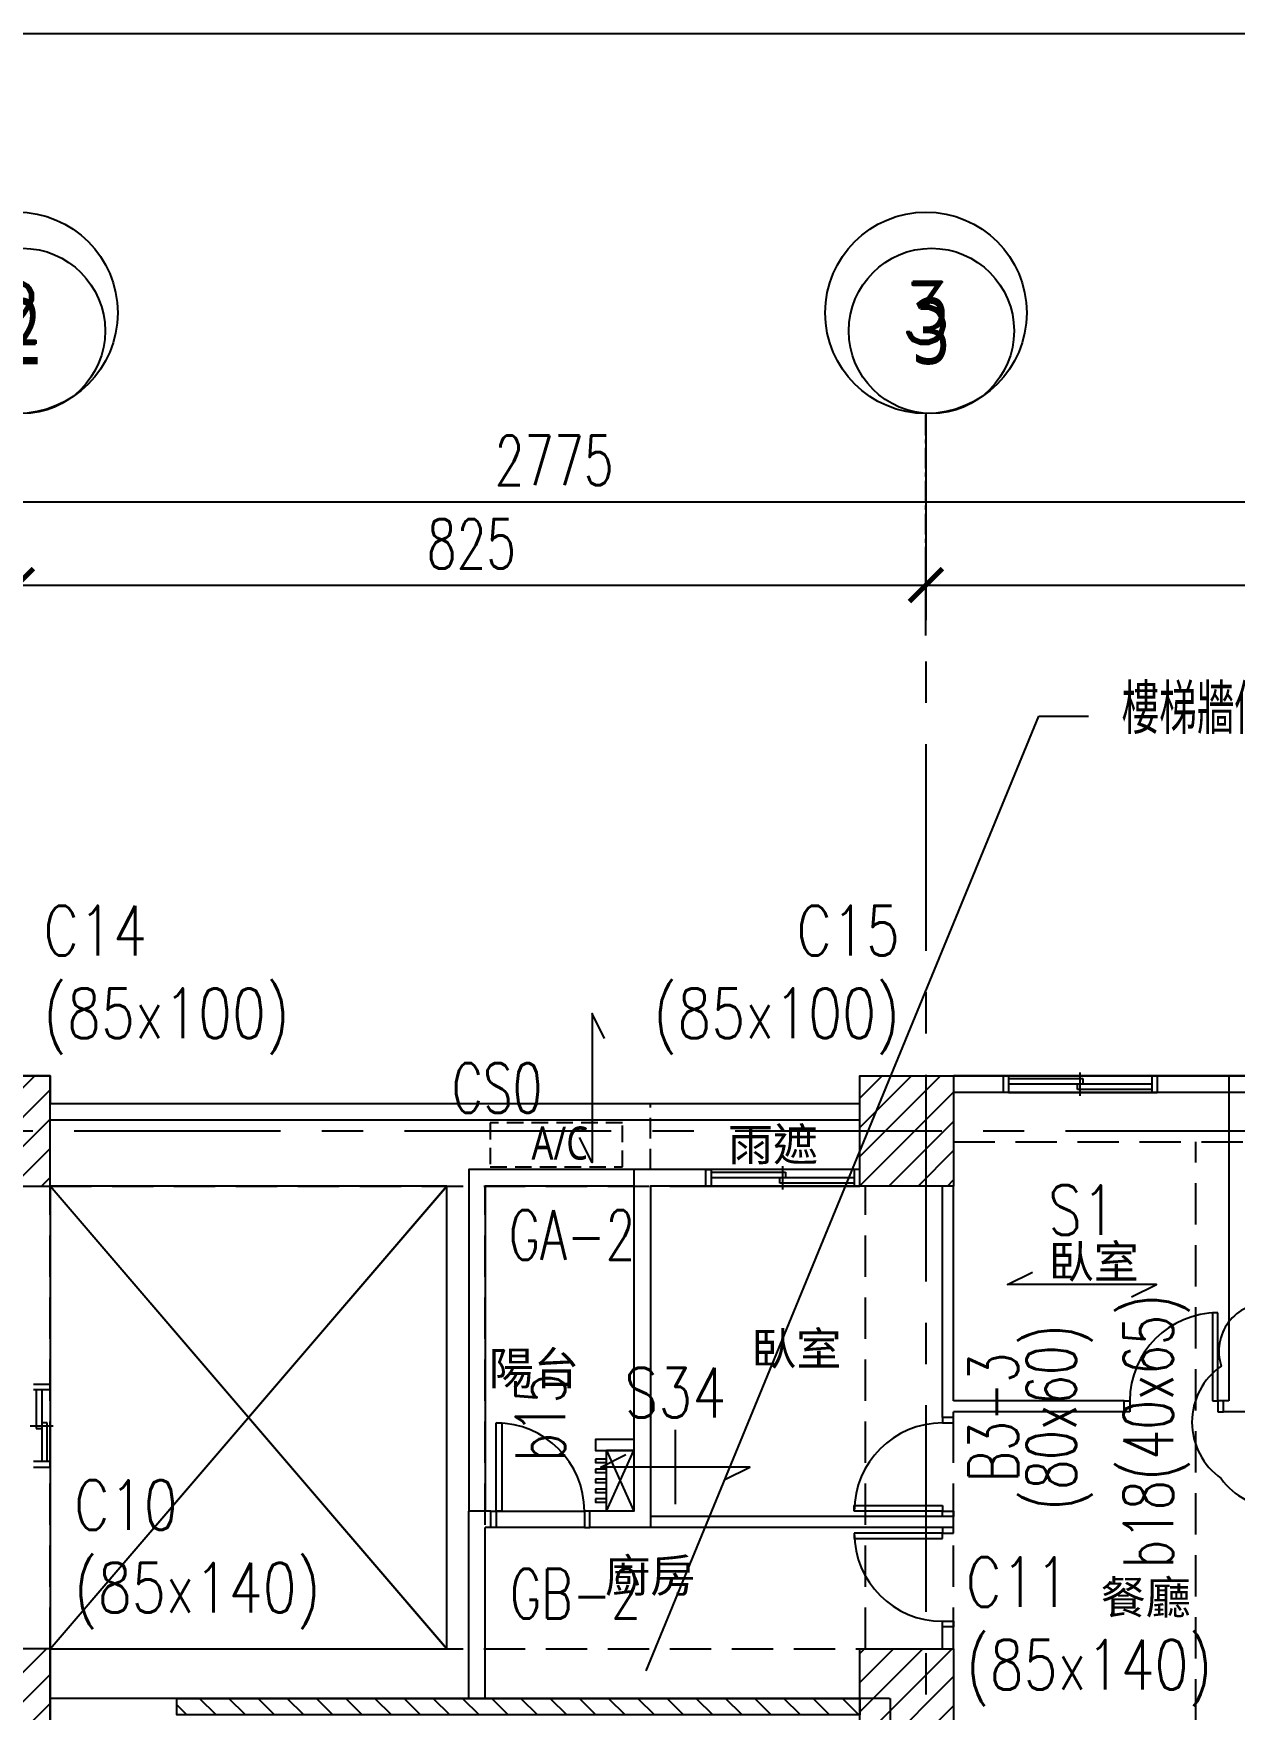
# Model space of a CAD drawing. Header units: millimetres. Extents: x -3377 to 119122, y -22007 to 15479.
# Drawn here: x 53156 to 54246, y 6239 to 7760 of the extents above; entities that cross this region are included whole.
import ezdxf
from ezdxf import colors
from ezdxf.entities.mleader import LeaderData, LeaderLine
from ezdxf.enums import TextEntityAlignment as Align
from ezdxf.math import Vec2, Vec3

# ---------------------------------------------------------------- set-up
doc = ezdxf.new("R2010")
doc.units = ezdxf.units.MM
doc.header["$LTSCALE"] = 150
doc.header["$MEASUREMENT"] = 0
for name, pattern in [('11', [0.15, 0.1, -0.05]), ('CENTER', [2, 1.25, -0.25, 0.25, -0.25]), ('HIDDEN', [0.375, 0.25, -0.125]), ('HIDDEN2', [0.1875, 0.125, -0.0625])]:
    doc.linetypes.add(name, pattern=pattern)
doc.layers.get('0').update_dxf_attribs({"plot": 0})
for name, color, linetype in [('ASSLN', 8, 'Continuous'), ('COL', 1, 'Continuous'), ('Col-Line', 8, 'CENTER'), ('GRID', 5, 'CENTER'), ('OPEN', 4, 'Continuous'), ('S-COL', 7, 'Continuous'), ('S-COLB', 4, 'HIDDEN'), ('S-CONCWALL', 30, 'Continuous'), ('S-GRID', 1, 'CENTER'), ('S-GRID-DIM', 2, 'Continuous'), ('S-GRID-T', 3, 'Continuous'), ('S-HATCH-COL', 13, 'Continuous'), ('S-HATCH-CONCWALL', 161, 'Continuous'), ('S-OPEN', 13, 'Continuous'), ('S-RCBMB', 3, 'HIDDEN'), ('S-RCBMG', 2, 'HIDDEN'), ('S-SLAB', 5, 'Continuous'), ('S-SLABT', 2, 'Continuous'), ('S-TEXTB', 3, 'Continuous'), ('S-TEXTC', 3, 'Continuous'), ('S-TEXTG', 2, 'Continuous'), ('TEXT', 2, 'Continuous'), ('WALL', 2, 'Continuous'), ('WALL2', 3, 'Continuous'), ('WALL3', 4, 'Continuous')]:
    doc.layers.add(name, color=color, linetype=linetype)
for name, color, linetype, plot in [('S-ARCH', 252, 'Continuous', False), ('S-CLOUD_2022-0304', 4, 'Continuous', False), ('S-CLOUD_20220217(結構依建築圖2022-0216修改)', 4, 'Continuous', False), ('機電', 11, 'Continuous', False)]:
    doc.layers.add(name, color=color, linetype=linetype, plot=plot)
doc.styles.add('3E', font='simplex.shx', dxfattribs={"width": 0.8, "height": 45, "bigfont": 'dayus.shx'})
doc.styles.add('C1', font='', dxfattribs={"bigfont": 'japanese.shx'})
doc.styles.add('CD2', font='romand', dxfattribs={"height": 15})
doc.styles.add('CS4', font='romans.shx', dxfattribs={"width": 0.7, "height": 45, "bigfont": 'lsp.shx'})
doc.styles.add('HH', font='')
doc.styles.add('LSP', font='SIMPLEX.shx', dxfattribs={"width": 0.8, "bigfont": 'lsp.shx'})
doc.styles.get('C1').set_extended_font_data('微軟正黑體')
doc.styles.get('HH').set_extended_font_data('Microsoft JhengHei')
doc.dimstyles.new('DIM150', dxfattribs={"dimscale": 15, "dimtxt": 3, "dimasz": 2, "dimexe": 2, "dimexo": 2, "dimgap": 1, "dimtad": 1, "dimdec": 1, "dimdsep": 46, "dimtxsty": 'CS4', "dimblk1": 'ARCHTICK', "dimblk2": 'ARCHTICK', "dimsah": 1, "dimcen": 2, "dimdle": 2, "dimadec": 0, "dimazin": 0, "dimtfac": 1, "dimtdec": 1, "dimtmove": 0, "dimatfit": 3, "dimldrblk": 'TAA', "dimfxl": 0, "dimtolj": 1, "dimarcsym": 0})

# ---------------------------------------------------------------- blocks, each defined once
blk = doc.blocks.new('SG1')
at = {"layer": 'S-GRID-T'}
blk.add_circle((0, 6.09375), 6.09375, dxfattribs=at)
at = {"layer": 'S-GRID-T', "style": 'CD2'}
blk.add_attdef('GRID-BUB', text='', height=3.75, dxfattribs=at).set_placement((0, 6.09375), align=Align.MIDDLE_CENTER)
blk = doc.blocks.new('_ARCHTICK')
at = {"color": 0, "linetype": 'ByBlock', "const_width": 0.15}
blk.add_lwpolyline([(-0.5, -0.5), (0.5, 0.5)], dxfattribs=at)
blk = doc.blocks.new('*D71')
at = {"layer": 'DEFPOINTS', "color": 0, "transparency": 16777216}
for p in [(-5535.9, -424.9), (-8310.9, -500.6), (-5535.9, -500.6)]:
    blk.add_point(p, dxfattribs=at)
at = {"layer": 'S-GRID-DIM', "color": 0, "lineweight": -2, "transparency": 16777216}
for p, q in [((-8310.9, -470.6), (-8310.9, -394.9)), ((-5535.9, -470.6), (-5535.9, -394.9)), ((-8340.9, -424.9), (-5505.9, -424.9))]:
    blk.add_line(p, q, dxfattribs=at)
at = {"layer": 'S-GRID-DIM', "color": 0, "lineweight": -2, "transparency": 16777216, "xscale": 30, "yscale": 30, "zscale": 30, "rotation": 180}
blk.add_blockref('_ARCHTICK', (-8310.9, -424.9), dxfattribs=at)
at = {"layer": 'S-GRID-DIM', "color": 0, "lineweight": -2, "transparency": 16777216, "xscale": 30, "yscale": 30, "zscale": 30}
blk.add_blockref('_ARCHTICK', (-5535.9, -424.9), dxfattribs=at)
at = {"layer": 'S-GRID-DIM', "color": 0, "transparency": 16777216, "insert": (-6923.4, -387.4), "char_height": 45, "attachment_point": 5, "style": 'CS4'}
blk.add_mtext('\\A1;2775', dxfattribs=at)
blk = doc.blocks.new('TAA')
at = {"linetype": 'Continuous'}
blk.add_line((0, 0), (-1.663, 0), dxfattribs=at)
blk.add_solid([(-1.5, -0.25), (-1.5, 0.25), (0, 0)], dxfattribs=at)
blk = doc.blocks.new('*D72')
at = {"layer": 'DEFPOINTS', "color": 0, "transparency": 16777216}
for p in [(-7410.9, -500.6), (-8310.9, -576.2), (-7410.9, -576.2)]:
    blk.add_point(p, dxfattribs=at)
at = {"layer": 'S-GRID-DIM', "color": 0, "lineweight": -2, "transparency": 16777216}
for p, q in [((-8310.9, -546.2), (-8310.9, -470.6)), ((-7410.9, -546.2), (-7410.9, -470.6)), ((-8340.9, -500.6), (-7380.9, -500.6))]:
    blk.add_line(p, q, dxfattribs=at)
at = {"layer": 'S-GRID-DIM', "color": 0, "lineweight": -2, "transparency": 16777216, "xscale": 30, "yscale": 30, "zscale": 30, "rotation": 180}
blk.add_blockref('_ARCHTICK', (-8310.9, -500.6), dxfattribs=at)
at = {"layer": 'S-GRID-DIM', "color": 0, "lineweight": -2, "transparency": 16777216, "xscale": 30, "yscale": 30, "zscale": 30}
blk.add_blockref('_ARCHTICK', (-7410.9, -500.6), dxfattribs=at)
at = {"layer": 'S-GRID-DIM', "color": 0, "transparency": 16777216, "insert": (-7860.9, -463.1), "char_height": 45, "attachment_point": 5, "style": 'CS4'}
blk.add_mtext('\\A1;900', dxfattribs=at)
blk = doc.blocks.new('*D73')
at = {"layer": 'DEFPOINTS', "color": 0, "transparency": 16777216}
for p in [(-6585.9, -500.6), (-7410.9, -576.2), (-6585.9, -576.2)]:
    blk.add_point(p, dxfattribs=at)
at = {"layer": 'S-GRID-DIM', "color": 0, "lineweight": -2, "transparency": 16777216}
for p, q in [((-7410.9, -546.2), (-7410.9, -470.6)), ((-6585.9, -546.2), (-6585.9, -470.6)), ((-7440.9, -500.6), (-6555.9, -500.6))]:
    blk.add_line(p, q, dxfattribs=at)
at = {"layer": 'S-GRID-DIM', "color": 0, "lineweight": -2, "transparency": 16777216, "xscale": 30, "yscale": 30, "zscale": 30, "rotation": 180}
blk.add_blockref('_ARCHTICK', (-7410.9, -500.6), dxfattribs=at)
at = {"layer": 'S-GRID-DIM', "color": 0, "lineweight": -2, "transparency": 16777216, "xscale": 30, "yscale": 30, "zscale": 30}
blk.add_blockref('_ARCHTICK', (-6585.9, -500.6), dxfattribs=at)
at = {"layer": 'S-GRID-DIM', "color": 0, "transparency": 16777216, "insert": (-6998.4, -463.1), "char_height": 45, "attachment_point": 5, "style": 'CS4'}
blk.add_mtext('\\A1;825', dxfattribs=at)
blk = doc.blocks.new('*D74')
at = {"layer": 'DEFPOINTS', "color": 0, "transparency": 16777216}
for p in [(-5535.9, -500.6), (-6585.9, -576.2), (-5535.9, -576.2)]:
    blk.add_point(p, dxfattribs=at)
at = {"layer": 'S-GRID-DIM', "color": 0, "lineweight": -2, "transparency": 16777216}
for p, q in [((-6585.9, -546.2), (-6585.9, -470.6)), ((-5535.9, -546.2), (-5535.9, -470.6)), ((-6615.9, -500.6), (-5505.9, -500.6))]:
    blk.add_line(p, q, dxfattribs=at)
at = {"layer": 'S-GRID-DIM', "color": 0, "lineweight": -2, "transparency": 16777216, "xscale": 30, "yscale": 30, "zscale": 30, "rotation": 180}
blk.add_blockref('_ARCHTICK', (-6585.9, -500.6), dxfattribs=at)
at = {"layer": 'S-GRID-DIM', "color": 0, "lineweight": -2, "transparency": 16777216, "xscale": 30, "yscale": 30, "zscale": 30}
blk.add_blockref('_ARCHTICK', (-5535.9, -500.6), dxfattribs=at)
at = {"layer": 'S-GRID-DIM', "color": 0, "transparency": 16777216, "insert": (-6060.9, -463.1), "char_height": 45, "attachment_point": 5, "style": 'CS4'}
blk.add_mtext('\\A1;1050', dxfattribs=at)
blk = doc.blocks.new('COL(2F-16F)')
for points in [[(-7380.9, -945.9), (-7465.9, -945.9), (-7465.9, -1045.9), (-7380.9, -1045.9)], [(-6645.9, -945.9), (-6560.9, -945.9), (-6560.9, -1045.9), (-6645.9, -1045.9)], [(-7380.9, -1465.9), (-7465.9, -1465.9), (-7465.9, -1605.9), (-7380.9, -1605.9)], [(-6645.9, -1465.9), (-6560.9, -1465.9), (-6560.9, -1605.9), (-6645.9, -1605.9)]]:
    blk.add_lwpolyline(points, close=True)
blk = doc.blocks.new('WALL(2F-14F)')
for points in [[(-7265.9, -1510.9), (-6645.9, -1510.9), (-6645.9, -1525.9), (-7265.9, -1525.9)], [(-7395.9, -2430.9), (-7380.9, -2430.9), (-7380.9, -2835.9), (-7395.9, -2835.9)]]:
    blk.add_lwpolyline(points, close=True)
for points in [[(-6633.4, -1800.9), (-7250.9, -1800.9), (-7250.9, -1625.9), (-7265.9, -1625.9), (-7265.9, -1815.9), (-6618.4, -1815.9), (-6618.4, -1605.9), (-6633.4, -1605.9)], [(-6633.4, -1605.9), (-6633.4, -1800.9)], [(-7380.9, -2290.9), (-7380.9, -2145.9), (-7125.9, -2145.9), (-7125.9, -2203.4), (-7110.9, -2203.4), (-7110.9, -2130.9), (-7395.9, -2130.9), (-7395.9, -2290.9), (-7380.9, -2290.9)], [(-6630.9, -2290.9), (-6630.9, -2145.9), (-6900.9, -2145.9), (-6900.9, -2210.9), (-6885.9, -2210.9), (-6885.9, -2160.9), (-6645.9, -2160.9), (-6645.9, -2290.9), (-6630.9, -2290.9)], [(-7380.9, -2385.9), (-7110.9, -2385.9), (-7110.9, -2313.4), (-7125.9, -2313.4), (-7125.9, -2370.9), (-7380.9, -2370.9), (-7380.9, -2385.9)], [(-7350.9, -2875.9), (-7125.9, -2875.9), (-7125.9, -2485.9), (-7110.9, -2485.9), (-7110.9, -2890.9), (-7350.9, -2890.9), (-7350.9, -2875.9)]]:
    blk.add_lwpolyline(points)
at = {"elevation": 1.1}
blk.add_lwpolyline([(-6645.9, -2370.9), (-6885.9, -2370.9), (-6885.9, -2320.9), (-6900.9, -2320.9), (-6900.9, -2385.9), (-6645.9, -2385.9), (-6645.9, -2370.9)], dxfattribs=at)
blk = doc.blocks.new('DwFm')
blk.add_lwpolyline([(-12110.4, 0), (0, 0), (0, -7760.1), (-12110.4, -7760.1)], close=True)
blk = doc.blocks.new('A$C536C7597')
at = {"color": 252}
for p, q in [((-820, 1320), (-85, 1320)), ((-820, 1305), (-85, 1305)), ((-460, 1245), (-820, 1245)), ((-460, 825), (-820, 1245)), ((-820, 825), (-460, 1245)), ((-460, 1245), (-460, 825)), ((-820, 825), (-460, 825))]:
    blk.add_line(p, q, dxfattribs=at)
at = {"color": 252, "linetype": 'HIDDEN2'}
blk.add_line((-275, 1260), (-275, 1320), dxfattribs=at)
at = {"color": 252}
blk.add_lwpolyline([(-315, 950), (-315, 1005), (-290, 1005), (-290, 950), (-315, 950), (-290, 1005), (-315, 1005), (-290, 950)], dxfattribs=at)
at = {"layer": 'ASSLN', "color": 252}
for points in [[(-325, 997), (-325, 994), (-315, 994), (-315, 997)], [(-325, 988), (-325, 985), (-315, 985), (-315, 988)], [(-325, 979), (-325, 976), (-315, 976), (-315, 979)], [(-325, 970), (-325, 967), (-315, 967), (-315, 970)], [(-325, 961), (-325, 958), (-315, 958), (-315, 961)]]:
    blk.add_lwpolyline(points, close=True, dxfattribs=at)
at = {"layer": 'COL', "color": 252}
for points in [[(-820, 1345), (-905, 1345), (-905, 1245), (-820, 1245)], [(-85, 1345), (0, 1345), (0, 1245), (-85, 1245)], [(-820, 825), (-905, 825), (-905, 685), (-820, 685)], [(-85, 825), (0, 825), (0, 685), (-85, 685)]]:
    blk.add_lwpolyline(points, close=True, dxfattribs=at)
at = {"layer": 'Col-Line', "color": 252, "linetype": 'ByBlock'}
for centre in [(-845, 2021), (-20, 2021)]:
    blk.add_circle(centre, 75, dxfattribs=at)
at = {"layer": 'GRID', "color": 252, "ltscale": 0.1}
blk.add_line((-25, 1746.2), (-25, 1946), dxfattribs=at)
blk.add_line((-25, 1746.2), (-25, 1946), dxfattribs=at)
at = {"layer": 'OPEN', "color": 252, "linetype": 'Continuous'}
for p, q in [((45, 1345), (50, 1345)), ((50, 1345), (50, 1330)), ((180, 1345), (50, 1345)), ((50, 1342.5), (117.5, 1342.5)), ((115, 1327), (115, 1348)), ((117.5, 1342.5), (117.5, 1337.5)), ((185, 1345), (180, 1345)), ((180, 1345), (180, 1330)), ((50, 1330), (45, 1330)), ((180, 1337.5), (50, 1337.5)), ((50, 1330), (180, 1330)), ((112.5, 1332.5), (112.5, 1337.5)), ((180, 1332.5), (112.5, 1332.5)), ((180, 1330), (185, 1330)), ((-155, 1242), (-155, 1263)), ((-225, 1260), (-220, 1260)), ((-220, 1260), (-220, 1245)), ((-90, 1260), (-220, 1260)), ((-220, 1257.5), (-152.5, 1257.5)), ((-90, 1252.5), (-220, 1252.5)), ((-157.5, 1247.5), (-157.5, 1252.5)), ((-90, 1247.5), (-157.5, 1247.5)), ((-152.5, 1257.5), (-152.5, 1252.5)), ((-85, 1260), (-90, 1260)), ((-90, 1260), (-90, 1245)), ((-220, 1245), (-225, 1245)), ((-220, 1245), (-90, 1245)), ((-90, 1245), (-85, 1245)), ((240, 1130), (235, 1130)), ((235, 1130), (235, 1050)), ((240, 1050), (240, 1130)), ((-820, 1065), (-820, 1060)), ((-820, 1060), (-835, 1060)), ((-832.5, 1060), (-832.5, 1025)), ((-827.5, 1060), (-827.5, 995)), ((-820, 1060), (-820, 995)), ((155, 1050), (160, 1050)), ((160, 1050), (160, 1040)), ((235, 1050), (240, 1050)), ((245, 1050), (240, 1050)), ((240, 1050), (240, 1040)), ((-10, 1035), (-10, 1030)), ((0, 1030), (0, 1035)), ((160, 1040), (155, 1040)), ((240, 1040), (245, 1040)), ((-838, 1027.5), (-817, 1027.5)), ((-832.5, 1025), (-827.5, 1025)), ((-822.5, 1030), (-827.5, 1030)), ((-822.5, 995), (-822.5, 1030)), ((-415, 950), (-415, 1030)), ((-415, 1030), (-410, 1030)), ((-410, 1030), (-410, 950)), ((-10, 1030), (0, 1030)), ((-820, 995), (-835, 995)), ((-820, 990), (-820, 995)), ((-420, 950), (-415, 950)), ((-415, 950), (-415, 935)), ((-415, 950), (-335, 950)), ((-410, 950), (-415, 950)), ((-330, 950), (-335, 950)), ((-335, 950), (-335, 935)), ((-90, 950), (-90, 955)), ((-90, 955), (-10, 955)), ((-10, 950), (-90, 950)), ((-10, 955), (-10, 950)), ((-10, 945), (-10, 950)), ((-10, 950), (0, 950)), ((0, 950), (0, 945)), ((-415, 935), (-420, 935)), ((-335, 935), (-415, 935)), ((-335, 935), (-330, 935)), ((-10, 930), (-90, 930)), ((-90, 930), (-90, 925)), ((-10, 935), (-10, 930)), ((-10, 930), (0, 930)), ((-10, 925), (-10, 930)), ((0, 930), (0, 935)), ((-90, 925), (-10, 925)), ((-10, 845), (-10, 850)), ((-10, 850), (0, 850)), ((0, 850), (0, 845))]:
    blk.add_line(p, q, dxfattribs=at)
for centre, start, end in [((240, 1050), 90, 180), ((-415, 950), 0, 90), ((-10, 950), 90, 180), ((-10, 930), 180, 270)]:
    blk.add_arc(centre, 80, start, end, dxfattribs=at)
at = {"layer": 'WALL', "color": 252}
for p, q in [((970, 1345), (0, 1345)), ((45, 1345), (45, 1330)), ((185, 1345), (185, 1330)), ((250, 1345), (250, 1330)), ((970, 1330), (0, 1330)), ((-225, 1260), (-225, 1245)), ((-85, 1245), (-85, 1260)), ((-820, 1065), (-835, 1065)), ((-820, 1065), (-820, 1065)), ((-835, 990), (-820, 990)), ((-440, 780), (-440, 950)), ((-420, 950), (-440, 950)), ((-420, 935), (-420, 950)), ((-290, 950), (-330, 950)), ((-330, 935), (-330, 950)), ((-425, 780), (-425, 935)), ((-420, 935), (-425, 935)), ((-275, 935), (-330, 935)), ((-58.5, 780), (-705, 780)), ((-705, 765), (-705, 780)), ((-58.5, 780), (-57.5, 780)), ((-57.5, 780), (-57.5, 475))]:
    blk.add_line(p, q, dxfattribs=at)
for points in [[(-85, 1260), (-290, 1260), (-290, 950)], [(-820, 1245), (-820, 490)], [(-85, 1245), (-275, 1245), (-275, 935)]]:
    blk.add_lwpolyline(points, dxfattribs=at)
at = {"layer": 'WALL2', "color": 252}
for p, q in [((250, 1330), (250, 1050)), ((-10, 1035), (-10, 1245)), ((0, 1050), (0, 1245)), ((155, 1050), (0, 1050)), ((155, 1040), (155, 1050)), ((250, 1050), (245, 1050)), ((245, 1040), (245, 1050)), ((0, 1035), (-10, 1035)), ((155, 1040), (0, 1040)), ((0, 1035), (0, 1040)), ((415, 1040), (245, 1040)), ((-10, 945), (-275, 945)), ((0, 945), (-10, 945)), ((0, 935), (0, 945)), ((-10, 935), (-275, 935)), ((0, 935), (-10, 935)), ((-10, 825), (-10, 845)), ((0, 845), (-10, 845)), ((0, 825), (0, 845))]:
    blk.add_line(p, q, dxfattribs=at)
blk.add_lwpolyline([(-290, 1015), (-325, 1015), (-325, 1005), (-290, 1005)], dxfattribs=at)
at = {"layer": 'WALL3', "color": 252}
blk.add_line((-705, 780), (-820, 780), dxfattribs=at)
for points in [[(-290, 1260), (-440, 1260), (-440, 950)], [(-290, 1245), (-425, 1245), (-425, 950)]]:
    blk.add_lwpolyline(points, dxfattribs=at)
at = {"layer": '機電', "color": 252, "linetype": '11'}
blk.add_lwpolyline([(-300.4, 1262.3), (-300.4, 1302.3), (-420.4, 1302.3), (-420.4, 1262.3)], close=True, dxfattribs=at)
at = {"layer": 'Col-Line', "color": 252, "style": 'C1', "width": 0.75}
for s, p in [('2', (-845, 2021)), ('3', (-20, 2021))]:
    blk.add_text(s, height=60, dxfattribs=at).set_placement(p, align=Align.MIDDLE)
at = {"layer": 'TEXT', "color": 252, "style": 'HH'}
for s, p in [('雨遮', (-163.8, 1267.8)), ('臥室', (127.3, 1161.4)), ('臥室', (-142.7, 1082.4)), ('陽台', (-380.8, 1064.6)), ('廚房', (-275.3, 876.5)), ('餐廳', (174.5, 856.8))]:
    blk.add_text(s, height=30, dxfattribs=at).set_placement(p, align=Align.CENTER)
at = {"layer": '機電', "color": 252, "style": 'HH', "width": 0.8}
blk.add_text('A/C', height=30, dxfattribs=at).set_placement((-383, 1269))
blk = doc.blocks.new('2022-0217')
blk.add_blockref('A$C536C7597', (41880.7, -2290.9))
blk = doc.blocks.new('_None')
blk = doc.blocks.new('LINE(2)')
at = {"layer": 'S-GRID'}
for points in [[(-6585.87, -344.9), (-6585.87, -3083.41)], [(-8859.11, -995.91), (-5430.87, -995.91)]]:
    blk.add_lwpolyline(points, dxfattribs=at)
at = {"layer": 'S-GRID-T', "xscale": 15, "yscale": 15, "zscale": 15}
for p, values in [((-7410.87, -344.9), {'GRID-BUB': '2'}), ((-6585.87, -344.9), {'GRID-BUB': '3'})]:
    blk.add_blockref('SG1', p, dxfattribs=at).add_auto_attribs(values)
at = {"layer": 'S-GRID-DIM'}
for base, p1, p2, picture, middle in [((-5535.87, -424.9), (-8310.87, -500.57), (-5535.87, -500.57), '*D71', (-6923.37, -387.4)), ((-7410.87, -500.57), (-8310.87, -576.23), (-7410.87, -576.23), '*D72', (-7860.87, -463.07)), ((-6585.87, -500.57), (-7410.87, -576.23), (-6585.87, -576.23), '*D73', (-6998.37, -463.07)), ((-5535.87, -500.57), (-6585.87, -576.23), (-5535.87, -576.23), '*D74', (-6060.87, -463.07))]:
    dim = blk.add_linear_dim(base=base, p1=p1, p2=p2, dimstyle='DIM150', dxfattribs=at)
    dim.commit()
    dim.dimension.update_dxf_attribs({"geometry": picture, "text_midpoint": middle})

msp = doc.modelspace()

# ---------------------------------------------------------------- hatches: boundary and pattern name
at = {"layer": 'S-HATCH-COL'}
h = msp.add_hatch(dxfattribs=at)
h.set_pattern_fill('ANSI31', color=256, scale=150, style=0)
h.set_pattern_definition([(45, (12110.4, 0), (-13.258252, 13.258252), [])])
h.paths.add_polyline_path([(54961.13, 6239.23), (55071.13, 6239.23), (55071.13, 6139.23), (54961.13, 6139.23)])
h.paths.add_polyline_path([(54961.13, 5499.23), (55071.13, 5499.23), (55071.13, 5399.23), (54961.13, 5399.23)])
h.paths.add_polyline_path([(54961.13, 4924.23), (55071.13, 4924.23), (55071.13, 4824.23), (54961.13, 4824.23)])
h.paths.add_polyline_path([(53856.13, 4924.23), (53966.13, 4924.23), (53966.13, 4824.23), (53856.13, 4824.23)])
h.paths.add_polyline_path([(53201.13, 4924.23), (53091.13, 4924.23), (53091.13, 4824.23), (53201.13, 4824.23)])
h.paths.add_polyline_path([(52186.13, 6814.23), (52296.13, 6814.23), (52296.13, 6714.23), (52186.13, 6714.23)])
h.paths.add_polyline_path([(52186.13, 6249.23), (52296.13, 6249.23), (52296.13, 6149.23), (52186.13, 6149.23)])
h.paths.add_polyline_path([(52186.13, 5514.23), (52296.13, 5514.23), (52296.13, 5414.23), (52186.13, 5414.23)])
h.paths.add_polyline_path([(52186.13, 4924.23), (52296.13, 4924.23), (52296.13, 4824.23), (52186.13, 4824.23)])
h.paths.add_polyline_path([(53171.13, 6814.23), (53086.13, 6814.23), (53086.13, 6714.23), (53171.13, 6714.23)])
h.paths.add_polyline_path([(53906.13, 5469.23), (53991.13, 5469.23), (53991.13, 5329.23), (53906.13, 5329.23)])
h.paths.add_polyline_path([(53906.13, 6294.23), (53991.13, 6294.23), (53991.13, 6154.23), (53906.13, 6154.23)])
h.paths.add_polyline_path([(53171.13, 6294.23), (53086.13, 6294.23), (53086.13, 6154.23), (53171.13, 6154.23)])
h.paths.add_polyline_path([(53086.13, 5469.23), (53171.13, 5469.23), (53171.13, 5329.23), (53086.13, 5329.23)])
h.paths.add_polyline_path([(53906.13, 6814.23), (53991.13, 6814.23), (53991.13, 6714.23), (53906.13, 6714.23)])
h.paths.add_polyline_path([(54961.13, 6814.23), (55071.13, 6814.23), (55071.13, 6714.23), (54961.13, 6714.23)])
at = {"layer": 'S-HATCH-CONCWALL'}
h = msp.add_hatch(dxfattribs=at)
h.set_pattern_fill('ANSI31', color=256, scale=150, angle=90, style=0)
h.paths.add_polyline_path([(53156.13, 5329.23), (53171.13, 5329.23), (53171.13, 4924.23), (53156.13, 4924.23)])
h.paths.add_polyline_path([(53201.13, 4884.23), (53426.13, 4884.23), (53426.13, 5274.23), (53441.13, 5274.23), (53441.13, 4869.23), (53201.13, 4869.23)])
h.paths.add_polyline_path([(53171.13, 5374.23), (53441.13, 5374.23), (53441.13, 5446.73), (53426.13, 5446.73), (53426.13, 5389.23), (53171.13, 5389.23)])
h.paths.add_polyline_path([(53171.13, 5469.23), (53171.13, 5614.23), (53426.13, 5614.23), (53426.13, 5556.73), (53441.13, 5556.73), (53441.13, 5629.23), (53156.13, 5629.23), (53156.13, 5469.23)])
h.paths.add_polyline_path([(53921.13, 5469.23), (53921.13, 5614.23), (53651.13, 5614.23), (53651.13, 5549.23), (53666.13, 5549.23), (53666.13, 5599.23), (53906.13, 5599.23), (53906.13, 5469.23)])
edge = h.paths.add_edge_path()
edge.add_line((53906.13, 5389.23), (53666.13, 5389.23))
edge.add_line((53666.13, 5389.23), (53666.13, 5439.23))
edge.add_line((53666.13, 5439.23), (53651.13, 5439.23))
edge.add_line((53651.13, 5439.23), (53651.13, 5374.23))
edge.add_line((53651.13, 5374.23), (53906.13, 5374.23))
edge.add_line((53906.13, 5374.23), (53906.13, 5389.23))
h.paths.add_polyline_path([(53286.13, 6249.23), (53906.13, 6249.23), (53906.13, 6234.23), (53286.13, 6234.23)])
edge = h.paths.add_edge_path(flags=16)
edge.add_line((53918.63, 6154.23), (53918.63, 5959.23))
edge = h.paths.add_edge_path()
edge.add_line((53918.63, 5959.23), (53301.13, 5959.23))
edge.add_line((53301.13, 5959.23), (53301.13, 6134.23))
edge.add_line((53301.13, 6134.23), (53286.13, 6134.23))
edge.add_line((53286.13, 6134.23), (53286.13, 5944.23))
edge.add_line((53286.13, 5944.23), (53933.63, 5944.23))
edge.add_line((53933.63, 5944.23), (53933.63, 6154.23))
edge.add_line((53933.63, 6154.23), (53918.63, 6154.23))

# ---------------------------------------------------------------- linework, layer by layer
at = {"layer": 'S-CLOUD_2022-0304'}
msp.add_lwpolyline([(54234.07, 6448.93, 0.5205671), (54334.07, 6448.93, 0.5205671), (54434.07, 6448.93, 0.5205671), (54534.07, 6448.93, 0.5205671), (54634.07, 6448.93, 0.5205671), (54734.07, 6448.93, 0.5205671), (54834.07, 6448.93, 0.5205671), (54934.07, 6448.93, 0.5205671), (55026.06, 6456.93, 0.5205671), (55026.06, 6556.93, 0.5205671), (54977.06, 6607.93, 0.5205671), (54877.06, 6607.93, 0.5205671), (54777.06, 6607.93, 0.5205671), (54677.06, 6607.93, 0.5205671), (54577.06, 6607.93, 0.5205671), (54477.06, 6607.93, 0.5205671), (54377.06, 6607.93, 0.5205671), (54277.06, 6607.93, 0.5205671), (54234.07, 6550.91, 0.5205671)], format="xyb", close=True, dxfattribs=at)
at = {"layer": 'S-OPEN'}
for p, q in [((53171.13, 6294.23), (53531.13, 6714.23)), ((53531.13, 6294.23), (53171.13, 6714.23))]:
    msp.add_line(p, q, dxfattribs=at)
at = {"layer": 'S-RCBMB'}
for p, q in [((54211.13, 6229.23), (54211.13, 6754.23)), ((53531.13, 6294.23), (53531.13, 6714.23)), ((53566.13, 6294.23), (53566.13, 6714.23))]:
    msp.add_line(p, q, dxfattribs=at)
at = {"layer": 'S-RCBMG'}
for p, q in [((53991.13, 6814.23, 1.07), (54961.13, 6814.23, 1.07)), ((53171.13, 6774.23), (53906.13, 6774.23)), ((53991.13, 6754.23, 1.07), (54961.13, 6754.23, 1.07)), ((53171.13, 6714.23), (53906.13, 6714.23)), ((53171.13, 6294.23), (53171.13, 6714.23)), ((53911.13, 6294.23), (53911.13, 6714.23)), ((53991.13, 6294.23), (53991.13, 6714.23)), ((53171.13, 6294.23), (53906.13, 6294.23))]:
    msp.add_line(p, q, dxfattribs=at)
at = {"layer": 'S-SLAB'}
msp.add_lwpolyline([(53101.13, 6814.23), (53171.13, 6814.23), (53171.13, 6789.23), (53906.13, 6789.23), (53906.13, 6814.23), (55071.13, 6814.23), (55071.13, 6714.23), (55056.13, 6714.23), (55056.13, 6239.23), (55071.13, 6239.23), (55071.13, 6139.23), (55056.13, 6139.23), (55056.13, 5499.23), (55071.13, 5499.23), (55071.13, 5399.23), (55056.13, 5399.23), (55056.13, 4924.23), (55071.13, 4924.23), (55071.13, 4824.23), (54521.13, 4824.23), (54521.13, 4673.73), (54211.13, 4673.73), (54211.13, 4824.23), (53106.13, 4824.23)], dxfattribs=at)
msp.add_lwpolyline([(53171.13, 6294.23), (53531.13, 6294.23), (53531.13, 6714.23), (53171.13, 6714.23)], close=True, dxfattribs=at)
at = {"layer": 'S-SLABT', "color": 1}
msp.add_line((53738.63, 6492.98), (53738.63, 6425.48), dxfattribs=at)
for points in [[(53674.3, 6848.25), (53663.05, 6870.75), (53663.05, 6735.75), (53651.8, 6758.25)], [(54152.72, 6613.7), (54175.22, 6624.95), (54040.22, 6624.95), (54062.72, 6636.2)], [(53783.63, 6447.98), (53806.13, 6459.23), (53671.13, 6459.23), (53693.63, 6470.48)]]:
    msp.add_lwpolyline(points, dxfattribs=at)

# ---------------------------------------------------------------- block references
msp.add_blockref('DwFm', (60552, 7760.14))
at = {"layer": 'S-ARCH'}
msp.add_blockref('2022-0217', (12110.4, 7760.14), dxfattribs=at)
at = {"layer": 'S-COL'}
msp.add_blockref('COL(2F-16F)', (60552, 7760.14), dxfattribs=at)
at = {"layer": 'S-COLB'}
msp.add_blockref('COL(2F-16F)', (60552, 7760.14), dxfattribs=at)
at = {"layer": 'S-CONCWALL'}
msp.add_blockref('WALL(2F-14F)', (60552, 7760.14), dxfattribs=at)
at = {"layer": 'S-GRID'}
msp.add_blockref('LINE(2)', (60552, 7760.14), dxfattribs=at)

# ---------------------------------------------------------------- texts
at = {"layer": 'S-SLABT', "color": 2, "style": 'CS4', "width": 0.7}
msp.add_text('CS0', height=45, dxfattribs=at).set_placement((53618.05, 6780.75), align=Align.RIGHT)
at = {"layer": 'S-SLABT', "color": 2, "style": '3E', "width": 0.8}
for s, p in [('S1', (54107.72, 6669.95)), ('S34', (53738.63, 6504.23))]:
    msp.add_text(s, height=45, dxfattribs=at).set_placement(p, align=Align.CENTER)
at = {"layer": 'S-TEXTB', "linetype": 'Continuous', "style": 'CS4', "width": 0.7}
for s, p in [('b18(40x65)', (54171.13, 6491.73)), ('b15', (53616.13, 6504.23))]:
    msp.add_text(s, height=45, rotation=90, dxfattribs=at).set_placement(p, align=Align.MIDDLE)
at = {"layer": 'S-TEXTC', "style": 'CS4', "width": 0.8}
for s, p in [('C14', (53164.99, 6923.53)), ('(85x100)', (53164.99, 6848.53)), ('C10', (53192.9, 6402.25)), ('(85x140)', (53192.9, 6327.25)), ('C11', (54002.34, 6332.31)), ('(85x140)', (54002.34, 6257.31))]:
    msp.add_text(s, height=45, dxfattribs=at).set_placement(p)
for s, p in [('C15', (53942.49, 6923.53)), ('(85x100)', (53942.49, 6848.53))]:
    msp.add_text(s, height=45, dxfattribs=at).set_placement(p, align=Align.RIGHT)
at = {"layer": 'S-TEXTG', "style": 'CS4', "width": 0.7}
msp.add_text('GA-2', height=45, dxfattribs=at).set_placement((53644.9, 6669.88), align=Align.MIDDLE)
msp.add_text('GB-2', height=45, dxfattribs=at).set_placement((53588.63, 6344.23, 0), align=Align.MIDDLE_LEFT)
at = {"layer": 'S-TEXTG', "insert": (54061.13, 6504.23), "char_height": 45, "attachment_point": 5, "rotation": 90, "line_spacing_factor": 0.7, "style": 'CS4'}
msp.add_mtext('{\\W0.7;B3-3\\P(80x60)}', dxfattribs=at)

# ---------------------------------------------------------------- leaders
at = {"layer": 'S-CLOUD_20220217(結構依建築圖2022-0216修改)'}
ml = msp.add_multileader_mtext('Standard', dxfattribs=at)
ml.set_content('樓梯牆修正範圍', color=256, style='LSP')
ml.set_leader_properties(color=256)
ml.set_arrow_properties(name='NONE')
ml.build(insert=Vec2(0, 0))
ml.multileader.update_dxf_attribs({"text_left_attachment_type": 2, "text_right_attachment_type": 2, "dogleg_length": 3, "arrow_head_size": 30, "scale": 15})
ctx = ml.context
ctx.base_point, ctx.scale, ctx.char_height, ctx.arrow_head_size, ctx.landing_gap_size, ctx.plane_origin = Vec3(54113.59, 7140.52), 15, 45, 30, 30, Vec3(53712.03, 6274.38)
ctx.left_attachment, ctx.right_attachment = 2, 2
notes = []
notes.append((ctx, [(0, (1, 1, 0), (54068.59, 7140.52), (1, 0), 45, [(0, [(53712.03, 6274.38)], 0, [])])]))
ctx.mtext.insert, ctx.mtext.flow_direction = Vec3(54143.59, 7169.5), 5
for ctx, leaders in notes:
    for number, flags, end, landing, length, lines in leaders:
        leader = LeaderData()
        leader.index, (leader.has_last_leader_line, leader.has_dogleg_vector, leader.attachment_direction) = number, flags
        leader.last_leader_point, leader.dogleg_vector, leader.dogleg_length = Vec3(end), Vec3(landing), length
        for number, points, colour, breaks in lines:
            line = LeaderLine()
            line.index, line.vertices, line.color, line.breaks = number, Vec3.list(points), colors.encode_raw_color(colour), breaks
            leader.lines.append(line)
        ctx.leaders.append(leader)

doc.saveas('drawing.dxf')
